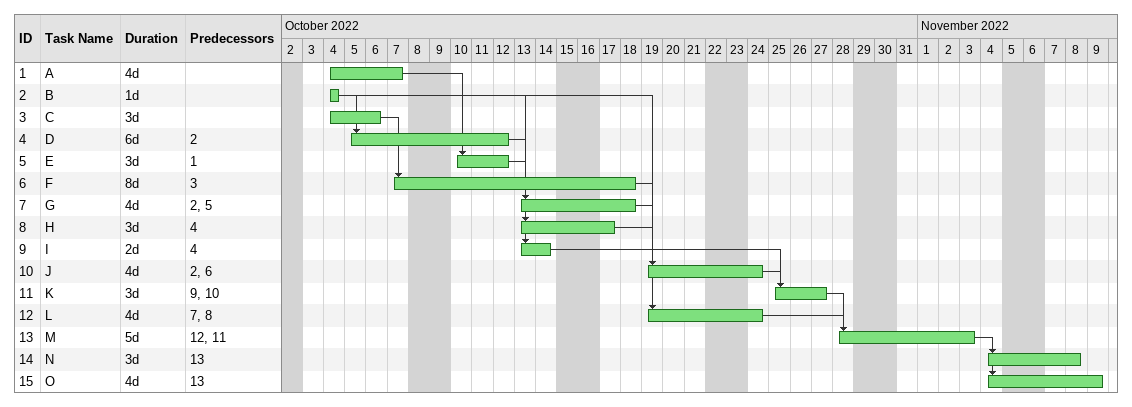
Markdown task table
| ID | Task | Duration | Start | Finish | Predecessors |
|---|---|---|---|---|---|
| 1 | A | 4d | 2022-10-04 | 2022-10-07 |  |
| 2 | B | 1d | 2022-10-04 | 2022-10-04 |  |
| 3 | C | 3d | 2022-10-04 | 2022-10-06 |  |
| 4 | D | 6d | 2022-10-05 | 2022-10-12 | 2 |
| 5 | E | 3d | 2022-10-10 | 2022-10-12 | 1 |
| 6 | F | 8d | 2022-10-07 | 2022-10-18 | 3 |
| 7 | G | 4d | 2022-10-13 | 2022-10-18 | 2, 5 |
| 8 | H | 3d | 2022-10-13 | 2022-10-17 | 4 |
| 9 | I | 2d | 2022-10-13 | 2022-10-14 | 4 |
| 10 | J | 4d | 2022-10-19 | 2022-10-24 | 2, 6 |
| 11 | K | 3d | 2022-10-25 | 2022-10-27 | 9, 10 |
| 12 | L | 4d | 2022-10-19 | 2022-10-24 | 7, 8 |
| 13 | M | 5d | 2022-10-28 | 2022-11-03 | 12, 11 |
| 14 | N | 3d | 2022-11-04 | 2022-11-08 | 13 |
| 15 | O | 4d | 2022-11-04 | 2022-11-09 | 13 |
